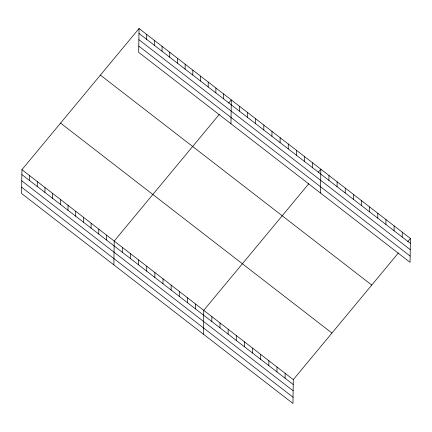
<?xml version="1.0" encoding="UTF-8"?>
<svg xmlns="http://www.w3.org/2000/svg" width="432" height="432" viewBox="0 0 432 432"><rect width="100%" height="100%" fill="white"/><g stroke="black" fill="none" stroke-linecap="round" stroke-linejoin="round"><path stroke-width="0.65" d="M139.034 28.528L138.699 52.369L410.065 262.321L410.4 238.48L139.034 28.528L21.935 169.679L21.6 193.52L292.966 403.472L293.301 379.631L398.38 252.968M29.554 180.511L29.619 175.624M37.244 186.457L37.309 181.575M44.933 192.407L44.998 187.52M52.618 198.358L52.688 193.471M60.307 204.304L60.377 199.422M67.997 210.254L68.067 205.367M75.686 216.2L75.751 211.318M83.376 222.151L83.441 217.264M91.066 228.101L91.13 223.214M98.75 234.047L98.82 229.165M106.439 239.998L106.51 235.111M113.864 264.902L114.199 241.061L219.278 114.404M122.272 252.245L122.337 247.358M130.41 258.541L130.48 253.66M138.553 264.843L138.618 259.956M146.653 39.361L146.723 34.474M146.691 271.139L146.761 266.252M154.343 45.311L154.413 40.424M154.834 277.436L154.904 272.554M162.032 51.257L162.103 46.375M162.977 283.738L163.042 278.851M169.722 57.208L169.787 52.321M171.115 290.034L171.185 285.152M177.412 63.153L177.476 58.271M179.258 296.336L179.323 291.449M185.096 69.104L185.166 64.217M187.396 302.632L187.466 297.745M192.785 75.055L192.856 70.168M195.539 308.929L195.61 304.047M200.475 81L200.545 76.118M203.418 334.19L203.747 310.343L308.826 183.686M208.165 86.951L208.235 82.064M211.82 321.527L211.891 316.645M215.854 92.896L215.919 88.015M219.964 327.829L220.028 322.942M223.544 98.847L223.609 93.96M230.963 123.757L231.298 99.911L228.722 103.016M228.101 334.125L228.172 329.238M236.245 340.421L236.315 335.54M239.371 111.094L239.441 106.207M247.514 117.391L247.579 112.509M244.382 346.723L244.453 341.836M255.652 123.692L255.722 118.805M252.526 353.02L252.596 348.138M263.795 129.989L263.86 125.107M260.669 359.321L260.734 354.434M271.933 136.291L272.003 131.404M268.807 365.618L268.877 360.731M276.95 371.914L277.015 367.033M280.076 142.587L280.147 137.7M288.22 148.883L288.284 144.002M285.088 378.216L285.158 373.329M296.357 155.185L296.428 150.298M304.501 161.482L304.565 156.6M312.638 167.783L312.709 162.896M320.517 193.039L320.852 169.193L318.271 172.298M328.919 180.376L328.99 175.495M337.063 186.678L337.133 181.791M345.206 192.974L345.271 188.093M353.344 199.276L353.414 194.389M361.487 205.573L361.552 200.686M369.625 211.869L369.695 206.987M377.768 218.171L377.838 213.284M385.911 224.467L385.976 219.586M394.049 230.769L394.119 225.882M402.192 237.065L402.257 232.178M407.824 241.585L410.4 238.48M138.964 33.41L410.33 243.362M138.877 39.668L410.243 249.62M138.791 46.116L410.157 256.068M100.391 75.109L371.758 285.061M60.577 123.098L331.943 333.05M21.935 169.679L293.301 379.631M21.865 174.56L293.231 384.512M21.778 180.819L293.144 390.771M21.686 187.267L293.053 397.213"/></g></svg>
